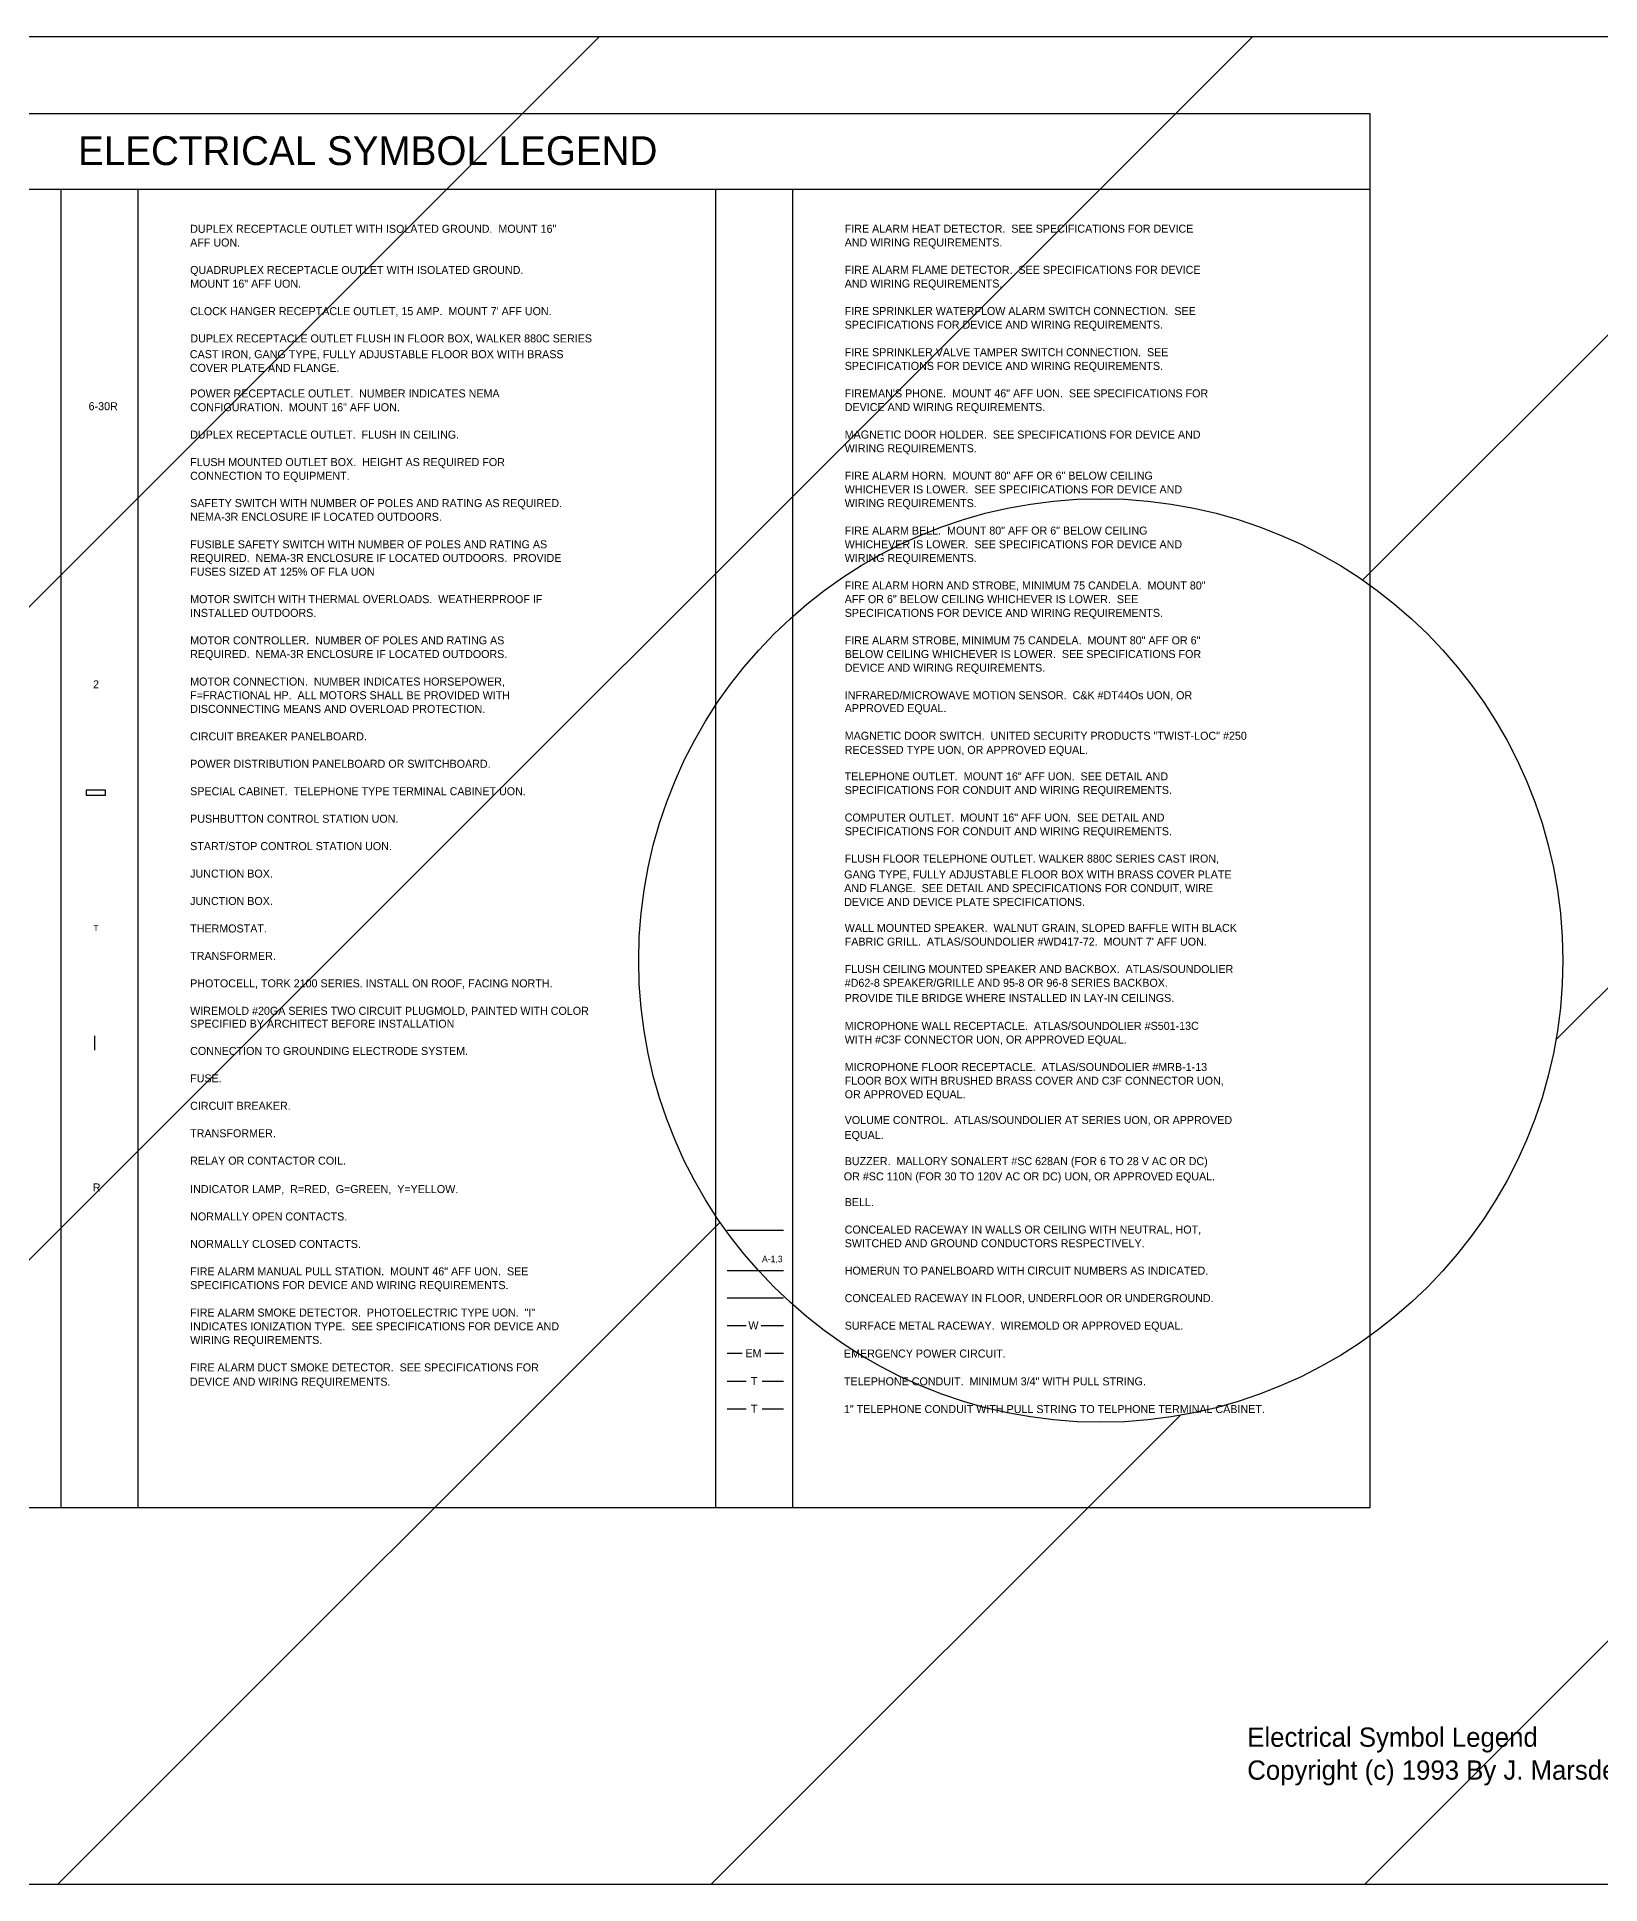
# Model space of a CAD drawing. Extents: x 0 to 735, y 0 to 558.
# Drawn here: x 10.19 to 30.48, y 0 to 24 of the extents above; entities that cross this region are included whole.
import ezdxf
from ezdxf.enums import TextEntityAlignment as Align

# ---------------------------------------------------------------- set-up
doc = ezdxf.new("R2010")
doc.units = 0
doc.linetypes.add('UG1', pattern=[0])
doc.layers.get('0').update_dxf_attribs({"linetype": 'CONTINUOUS'})
for name, color, linetype in [('3', 10, 'CONTINUOUS'), ('LEGBOX', 14, 'CONTINUOUS'), ('LEGSYMBOL', 2, 'CONTINUOUS'), ('LEGTEXT', 7, 'CONTINUOUS'), ('TITLE', 1, 'CONTINUOUS')]:
    doc.layers.add(name, color=color, linetype=linetype)

msp = doc.modelspace()

# ---------------------------------------------------------------- linework, layer by layer
at = {"color": 0}
for p, q in [((48, 24), (0, 24)), ((48, 24), (0, 24)), ((0, 6.513), (17.487, 24)), ((1.972, 0), (25.972, 24)), ((27.4, 16.943), (34.457, 24)), ((29.911, 10.968), (42.942, 24)), ((27.428, 0), (48, 20.572)), ((10.457, 0), (19.057, 8.6)), ((18.942, 0), (25.032, 6.089)), ((0, 0), (48, 0)), ((0, 0), (48, 0))]:
    msp.add_line(p, q, dxfattribs=at)
msp.add_circle((24, 12), 6, dxfattribs=at)
msp.add_circle((24, 12), 6, dxfattribs=at)
at = {"layer": '3', "color": 0, "linetype": ''}
msp.add_lwpolyline([(2, 4.891), (27.5, 4.891), (27.5, 23), (2, 23)], close=True, dxfattribs=at)
at = {"layer": 'LEGBOX', "color": 0}
for p, q in [((2, 22.02), (27.5, 22.02)), ((10.5, 4.891), (10.5, 22.02)), ((11.5, 4.891), (11.5, 22.02)), ((19, 4.891), (19, 22.02)), ((20, 4.891), (20, 22.02))]:
    msp.add_line(p, q, dxfattribs=at)
at = {"layer": 'LEGSYMBOL', "color": 0}
for p, q in [((10.935, 10.835), (10.935, 11.022)), ((19.148, 8.497), (19.878, 8.497)), ((19.148, 7.971), (19.878, 7.971)), ((19.148, 7.258), (19.397, 7.258)), ((19.591, 7.258), (19.878, 7.258)), ((19.148, 6.896), (19.342, 6.896)), ((19.639, 6.896), (19.878, 6.896)), ((19.148, 6.534), (19.397, 6.534)), ((19.601, 6.534), (19.878, 6.534)), ((19.148, 6.174), (19.397, 6.174)), ((19.601, 6.174), (19.878, 6.174))]:
    msp.add_line(p, q, dxfattribs=at)
at = {"layer": 'LEGSYMBOL', "color": 0, "linetype": 'UG1'}
msp.add_line((19.148, 7.619), (19.878, 7.619), dxfattribs=at)
at = {"layer": 'LEGSYMBOL', "color": 0, "linetype": ''}
msp.add_lwpolyline([(10.824, 14.15), (11.074, 14.15), (11.074, 14.212), (10.824, 14.212)], close=True, dxfattribs=at)

# ---------------------------------------------------------------- texts
at = {"layer": 'LEGSYMBOL', "color": 0}
for s, height, p in [('6-30R', 0.1042, (10.856, 19.15)), ('A-1,3', 0.0836, (19.601, 8.08))]:
    msp.add_text(s, height=height, dxfattribs=at).set_placement(p)
for s, height, p in [('2', 0.104, (10.953, 15.589)), ('T', 0.078, (10.952, 12.421)), ('R', 0.104, (10.962, 9.051)), ('W', 0.104, (19.49, 7.258)), ('EM', 0.104, (19.49, 6.897)), ('T', 0.104, (19.499, 6.537)), ('T', 0.104, (19.499, 6.176))]:
    msp.add_text(s, height=height, dxfattribs=at).set_placement(p, align=Align.MIDDLE)
at = {"layer": 'LEGTEXT', "color": 0}
msp.add_text('ELECTRICAL SYMBOL LEGEND', height=0.375, dxfattribs=at).set_placement((14.481, 22.335), align=Align.CENTER)
for s, height, p in [('AFF UON.', 0.104, (12.175, 21.277)), ('DUPLEX RECEPTACLE OUTLET WITH ISOLATED GROUND.  MOUNT 16"', 0.104, (12.175, 21.455)), ('AND WIRING REQUIREMENTS.', 0.104, (20.675, 21.278)), ('FIRE ALARM HEAT DETECTOR.  SEE SPECIFICATIONS FOR DEVICE', 0.104, (20.675, 21.457)), ('QUADRUPLEX RECEPTACLE OUTLET WITH ISOLATED GROUND. ', 0.104, (12.175, 20.92)), ('FIRE ALARM FLAME DETECTOR.  SEE SPECIFICATIONS FOR DEVICE', 0.104, (20.675, 20.922)), ('MOUNT 16" AFF UON.', 0.104, (12.175, 20.742)), ('AND WIRING REQUIREMENTS.', 0.104, (20.675, 20.744)), ("CLOCK HANGER RECEPTACLE OUTLET, 15 AMP.  MOUNT 7' AFF UON.", 0.104, (12.175, 20.385)), ('FIRE SPRINKLER WATERFLOW ALARM SWITCH CONNECTION.  SEE', 0.104, (20.675, 20.387)), ('SPECIFICATIONS FOR DEVICE AND WIRING REQUIREMENTS.', 0.104, (20.675, 20.209)), ('CAST IRON, GANG TYPE, FULLY ADJUSTABLE FLOOR BOX WITH BRASS', 0.10417, (12.171, 19.826)), ('DUPLEX RECEPTACLE OUTLET FLUSH IN FLOOR BOX, WALKER 880C SERIES', 0.104, (12.177, 20.031)), ('FIRE SPRINKLER VALVE TAMPER SWITCH CONNECTION.  SEE', 0.104, (20.675, 19.852)), ('COVER PLATE AND FLANGE.', 0.10417, (12.171, 19.648)), ('SPECIFICATIONS FOR DEVICE AND WIRING REQUIREMENTS.', 0.104, (20.675, 19.674)), ('CONFIGURATION.  MOUNT 16" AFF UON.', 0.104, (12.175, 19.137)), ('POWER RECEPTACLE OUTLET.  NUMBER INDICATES NEMA', 0.104, (12.175, 19.316)), ('FIREMAN\'S PHONE.  MOUNT 46" AFF UON.  SEE SPECIFICATIONS FOR', 0.104, (20.675, 19.317)), ('DEVICE AND WIRING REQUIREMENTS.', 0.104, (20.675, 19.139)), ('DUPLEX RECEPTACLE OUTLET.  FLUSH IN CEILING.', 0.104, (12.175, 18.781)), ('MAGNETIC DOOR HOLDER.  SEE SPECIFICATIONS FOR DEVICE AND', 0.104, (20.675, 18.782)), ('FLUSH MOUNTED OUTLET BOX.  HEIGHT AS REQUIRED FOR', 0.104, (12.175, 18.424)), ('WIRING REQUIREMENTS.', 0.104, (20.675, 18.604)), ('CONNECTION TO EQUIPMENT.', 0.104, (12.175, 18.246)), ('FIRE ALARM HORN.  MOUNT 80" AFF OR 6" BELOW CEILING', 0.104, (20.675, 18.248)), ('WHICHEVER IS LOWER.  SEE SPECIFICATIONS FOR DEVICE AND', 0.104, (20.675, 18.069)), ('SAFETY SWITCH WITH NUMBER OF POLES AND RATING AS REQUIRED. ', 0.104, (12.175, 17.891)), ('NEMA-3R ENCLOSURE IF LOCATED OUTDOORS.', 0.104, (12.175, 17.713)), ('WIRING REQUIREMENTS.', 0.104, (20.675, 17.891)), ('FIRE ALARM BELL.  MOUNT 80" AFF OR 6" BELOW CEILING', 0.104, (20.675, 17.534)), ('FUSIBLE SAFETY SWITCH WITH NUMBER OF POLES AND RATING AS', 0.104, (12.175, 17.356)), ('REQUIRED.  NEMA-3R ENCLOSURE IF LOCATED OUTDOORS.  PROVIDE', 0.104, (12.175, 17.178)), ('WHICHEVER IS LOWER.  SEE SPECIFICATIONS FOR DEVICE AND', 0.104, (20.675, 17.356)), ('WIRING REQUIREMENTS.', 0.104, (20.675, 17.178)), ('FUSES SIZED AT 125% OF FLA UON', 0.104, (12.175, 17)), ('FIRE ALARM HORN AND STROBE, MINIMUM 75 CANDELA.  MOUNT 80"', 0.104, (20.675, 16.821)), ('MOTOR SWITCH WITH THERMAL OVERLOADS.  WEATHERPROOF IF', 0.104, (12.175, 16.643)), ('INSTALLED OUTDOORS.', 0.104, (12.175, 16.465)), ('AFF OR 6" BELOW CEILING WHICHEVER IS LOWER.  SEE', 0.104, (20.675, 16.643)), ('SPECIFICATIONS FOR DEVICE AND WIRING REQUIREMENTS.', 0.104, (20.675, 16.465)), ('MOTOR CONTROLLER.  NUMBER OF POLES AND RATING AS', 0.104, (12.175, 16.108)), ('FIRE ALARM STROBE, MINIMUM 75 CANDELA.  MOUNT 80" AFF OR 6"', 0.104, (20.675, 16.108)), ('REQUIRED.  NEMA-3R ENCLOSURE IF LOCATED OUTDOORS.', 0.104, (12.175, 15.93)), ('BELOW CEILING WHICHEVER IS LOWER.  SEE SPECIFICATIONS FOR', 0.104, (20.675, 15.93)), ('DEVICE AND WIRING REQUIREMENTS.', 0.104, (20.675, 15.752)), ('MOTOR CONNECTION.  NUMBER INDICATES HORSEPOWER,', 0.104, (12.175, 15.573)), ('F=FRACTIONAL HP.  ALL MOTORS SHALL BE PROVIDED WITH', 0.104, (12.175, 15.395)), ('INFRARED/MICROWAVE MOTION SENSOR.  C&K #DT44Os UON, OR', 0.104, (20.675, 15.395)), ('DISCONNECTING MEANS AND OVERLOAD PROTECTION.', 0.104, (12.175, 15.217)), ('APPROVED EQUAL.', 0.104, (20.675, 15.227)), ('CIRCUIT BREAKER PANELBOARD.', 0.104, (12.175, 14.86)), ('MAGNETIC DOOR SWITCH.  UNITED SECURITY PRODUCTS "TWIST-LOC" #250', 0.104, (20.675, 14.868)), ('RECESSED TYPE UON, OR APPROVED EQUAL.', 0.104, (20.675, 14.685)), ('POWER DISTRIBUTION PANELBOARD OR SWITCHBOARD.', 0.104, (12.175, 14.504)), ('TELEPHONE OUTLET.  MOUNT 16" AFF UON.  SEE DETAIL AND', 0.104, (20.675, 14.341)), ('SPECIAL CABINET.  TELEPHONE TYPE TERMINAL CABINET UON.', 0.104, (12.175, 14.147)), ('SPECIFICATIONS FOR CONDUIT AND WIRING REQUIREMENTS.', 0.104, (20.675, 14.163)), ('PUSHBUTTON CONTROL STATION UON.', 0.104, (12.175, 13.79)), ('SPECIFICATIONS FOR CONDUIT AND WIRING REQUIREMENTS.', 0.104, (20.675, 13.628)), ('COMPUTER OUTLET.  MOUNT 16" AFF UON.  SEE DETAIL AND', 0.104, (20.675, 13.806)), ('START/STOP CONTROL STATION UON.', 0.104, (12.175, 13.434)), ('FLUSH FLOOR TELEPHONE OUTLET. WALKER 880C SERIES CAST IRON,', 0.104, (20.675, 13.272)), ('JUNCTION BOX.', 0.104, (12.175, 13.077)), ('AND FLANGE.  SEE DETAIL AND SPECIFICATIONS FOR CONDUIT, WIRE', 0.10417, (20.668, 12.888)), ('GANG TYPE, FULLY ADJUSTABLE FLOOR BOX WITH BRASS COVER PLATE', 0.10417, (20.668, 13.066)), ('JUNCTION BOX.', 0.104, (12.175, 12.721)), ('DEVICE AND DEVICE PLATE SPECIFICATIONS.', 0.10417, (20.668, 12.709)), ('THERMOSTAT.', 0.104, (12.175, 12.364)), ('WALL MOUNTED SPEAKER.  WALNUT GRAIN, SLOPED BAFFLE WITH BLACK', 0.104, (20.675, 12.371)), ("FABRIC GRILL.  ATLAS/SOUNDOLIER #WD417-72.  MOUNT 7' AFF UON.", 0.104, (20.675, 12.193)), ('TRANSFORMER.', 0.104, (12.175, 12.008)), ('#D62-8 SPEAKER/GRILLE AND 95-8 OR 96-8 SERIES BACKBOX.', 0.104, (20.675, 11.658)), ('FLUSH CEILING MOUNTED SPEAKER AND BACKBOX.  ATLAS/SOUNDOLIER', 0.104, (20.675, 11.837)), ('PHOTOCELL, TORK 2100 SERIES. INSTALL ON ROOF, FACING NORTH.', 0.104, (12.175, 11.651)), ('PROVIDE TILE BRIDGE WHERE INSTALLED IN LAY-IN CEILINGS.', 0.10417, (20.674, 11.461)), ('WIREMOLD #20GA SERIES TWO CIRCUIT PLUGMOLD, PAINTED WITH COLOR', 0.104, (12.175, 11.294)), ('SPECIFIED BY ARCHITECT BEFORE INSTALLATION', 0.104, (12.175, 11.127)), ('MICROPHONE WALL RECEPTACLE.  ATLAS/SOUNDOLIER #S501-13C', 0.104, (20.675, 11.099)), ('CONNECTION TO GROUNDING ELECTRODE SYSTEM.', 0.104, (12.175, 10.773)), ('WITH #C3F CONNECTOR UON, OR APPROVED EQUAL.', 0.104, (20.675, 10.921)), ('MICROPHONE FLOOR RECEPTACLE.  ATLAS/SOUNDOLIER #MRB-1-13', 0.104, (20.675, 10.564)), ('FUSE.', 0.104, (12.175, 10.417)), ('FLOOR BOX WITH BRUSHED BRASS COVER AND C3F CONNECTOR UON,', 0.104, (20.675, 10.386)), ('CIRCUIT BREAKER.', 0.104, (12.175, 10.06)), ('OR APPROVED EQUAL.', 0.104, (20.675, 10.21)), ('VOLUME CONTROL.  ATLAS/SOUNDOLIER AT SERIES UON, OR APPROVED', 0.104, (20.675, 9.875)), ('TRANSFORMER.', 0.104, (12.175, 9.703)), ('EQUAL.', 0.1042, (20.671, 9.681)), ('RELAY OR CONTACTOR COIL.', 0.104, (12.175, 9.347)), ('BUZZER.  MALLORY SONALERT #SC 628AN (FOR 6 TO 28 V AC OR DC)', 0.104, (20.675, 9.341)), ('OR #SC 110N (FOR 30 TO 120V AC OR DC) UON, OR APPROVED EQUAL.', 0.10417, (20.663, 9.143)), ('INDICATOR LAMP,  R=RED,  G=GREEN,  Y=YELLOW.', 0.104, (12.175, 8.978)), ('BELL.', 0.104, (20.675, 8.809)), ('NORMALLY OPEN CONTACTS.', 0.104, (12.175, 8.622)), ('CONCEALED RACEWAY IN WALLS OR CEILING WITH NEUTRAL, HOT,', 0.104, (20.675, 8.452)), ('NORMALLY CLOSED CONTACTS.', 0.104, (12.175, 8.265)), ('SWITCHED AND GROUND CONDUCTORS RESPECTIVELY.', 0.104, (20.675, 8.274)), ('FIRE ALARM MANUAL PULL STATION.  MOUNT 46" AFF UON.  SEE', 0.104, (12.175, 7.909)), ('HOMERUN TO PANELBOARD WITH CIRCUIT NUMBERS AS INDICATED.', 0.104, (20.675, 7.918)), ('SPECIFICATIONS FOR DEVICE AND WIRING REQUIREMENTS.', 0.104, (12.175, 7.73)), ('FIRE ALARM SMOKE DETECTOR.  PHOTOELECTRIC TYPE UON.  "I"', 0.104, (12.175, 7.374)), ('CONCEALED RACEWAY IN FLOOR, UNDERFLOOR OR UNDERGROUND.', 0.104, (20.675, 7.561)), ('INDICATES IONIZATION TYPE.  SEE SPECIFICATIONS FOR DEVICE AND', 0.104, (12.175, 7.195)), ('SURFACE METAL RACEWAY.  WIREMOLD OR APPROVED EQUAL.', 0.104, (20.675, 7.204)), ('WIRING REQUIREMENTS.', 0.104, (12.175, 7.017)), ('FIRE ALARM DUCT SMOKE DETECTOR.  SEE SPECIFICATIONS FOR', 0.104, (12.175, 6.661)), ('EMERGENCY POWER CIRCUIT.', 0.104, (20.665, 6.841)), ('DEVICE AND WIRING REQUIREMENTS.', 0.104, (12.172, 6.475)), ('TELEPHONE CONDUIT.  MINIMUM 3/4" WITH PULL STRING.', 0.104, (20.665, 6.48)), ('1" TELEPHONE CONDUIT WITH PULL STRING TO TELPHONE TERMINAL CABINET.', 0.104, (20.665, 6.12))]:
    msp.add_text(s, height=height, dxfattribs=at).set_placement(p)
at = {"layer": 'TITLE', "color": 0}
for s, p in [('Electrical Symbol Legend', (25.903, 1.784)), ('Copyright (c) 1993 By J. Marsden DeLapp', (25.903, 1.356))]:
    msp.add_text(s, height=0.25, dxfattribs=at).set_placement(p)

doc.saveas('drawing.dxf')
